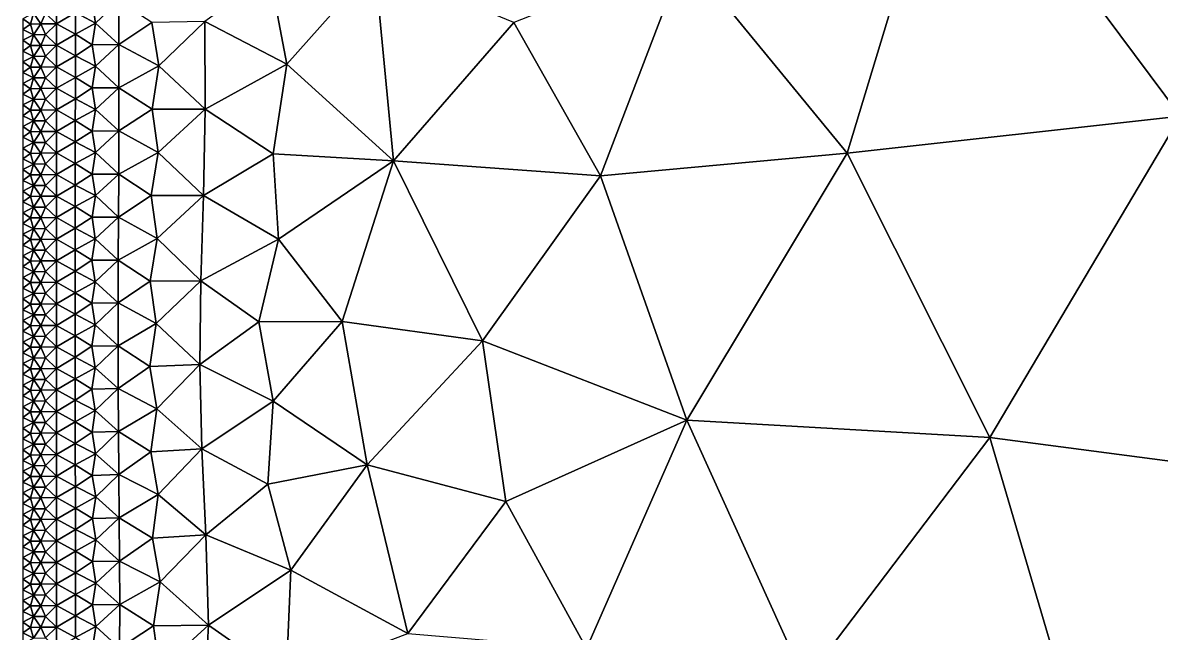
# Model space of a CAD drawing. Header units: metres. Extents: x 2 to 72, y -280 to 0.
# Drawn here: x 2 to 23.16, y -117.88 to -106.54 of the extents above; entities that cross this region are included whole.
import ezdxf

# ---------------------------------------------------------------- set-up
doc = ezdxf.new("R2010")
doc.units = ezdxf.units.M

msp = doc.modelspace()

# ---------------------------------------------------------------- linework, layer by layer
at = {"layer": 'layer', "color": 0}
for points in [[(23.5149, -108.27), (26.4795, -100.83), (19.2592, -102.561)], [(17.3252, -108.957), (19.2592, -102.561), (14.304, -105.281)], [(23.5149, -108.27), (19.2592, -102.561), (17.3252, -108.957)], [(12.7386, -109.379), (14.304, -105.281), (11.1282, -106.529)], [(17.3252, -108.957), (14.304, -105.281), (12.7386, -109.379)], [(6.59115, -105.636), (6.90581, -107.306), (8.54611, -105.464)], [(8.54611, -105.464), (6.90581, -107.306), (8.89212, -109.098)], [(8.89212, -109.098), (11.1282, -106.529), (8.54611, -105.464)], [(6.59115, -105.636), (5.38334, -106.509), (6.90581, -107.306)], [(2.62783, -106.152), (2.42465, -106.355), (2.6279, -106.552)], [(2.62783, -106.152), (2.6279, -106.552), (2.97706, -106.347)], [(3.29205, -106.142), (2.97706, -106.347), (3.35416, -106.542)], [(3.29205, -106.142), (3.35416, -106.542), (3.78673, -106.135)], [(3.78673, -106.135), (3.35416, -106.542), (3.78828, -106.939)], [(3.78673, -106.135), (3.78828, -106.939), (4.40116, -106.529)], [(2.19842, -106.358), (2, -106.461), (2.14636, -106.559)], [(2.19842, -106.358), (2.14636, -106.559), (2.33619, -106.557)], [(2.19842, -106.358), (2.33619, -106.557), (2.42465, -106.355)], [(2.42465, -106.355), (2.33619, -106.557), (2.6279, -106.552)], [(2.97706, -106.347), (2.6279, -106.552), (2.9772, -106.747)], [(2.97706, -106.347), (2.9772, -106.747), (3.35416, -106.542)], [(2, -106.461), (2, -106.661), (2.14636, -106.559)], [(2.14636, -106.559), (2, -106.661), (2.19843, -106.759)], [(2.14636, -106.559), (2.19843, -106.759), (2.33619, -106.557)], [(2.33619, -106.557), (2.19843, -106.759), (2.42468, -106.755)], [(2.33619, -106.557), (2.42468, -106.755), (2.6279, -106.552)], [(2.6279, -106.552), (2.42468, -106.755), (2.62794, -106.952)], [(2.6279, -106.552), (2.62794, -106.952), (2.9772, -106.747)], [(3.35416, -106.542), (2.9772, -106.747), (3.29263, -106.944)], [(3.35416, -106.542), (3.29263, -106.944), (3.78828, -106.939)], [(4.40116, -106.529), (3.78828, -106.939), (4.52631, -107.334)], [(4.40116, -106.529), (4.52631, -107.334), (5.38334, -106.509)], [(5.38334, -106.509), (4.52631, -107.334), (5.39156, -108.138)], [(5.38334, -106.509), (5.39156, -108.138), (6.90581, -107.306)], [(12.7386, -109.379), (11.1282, -106.529), (8.89212, -109.098)], [(2, -106.661), (2, -106.861), (2.19843, -106.759)], [(2.19843, -106.759), (2, -106.861), (2.14636, -106.96)], [(2.19843, -106.759), (2.14636, -106.96), (2.3362, -106.957)], [(2.19843, -106.759), (2.3362, -106.957), (2.42468, -106.755)], [(2.42468, -106.755), (2.3362, -106.957), (2.62794, -106.952)], [(2.9772, -106.747), (2.62794, -106.952), (2.97728, -107.148)], [(2.9772, -106.747), (2.97728, -107.148), (3.29263, -106.944)], [(2, -106.861), (2, -107.062), (2.14636, -106.96)], [(2.14636, -106.96), (2, -107.062), (2.19843, -107.159)], [(2, -107.062), (2, -107.262), (2.19843, -107.159)], [(2.14636, -106.96), (2.19843, -107.159), (2.3362, -106.957)], [(2.3362, -106.957), (2.19843, -107.159), (2.42469, -107.156)], [(2.3362, -106.957), (2.42469, -107.156), (2.62794, -106.952)], [(2.62794, -106.952), (2.42469, -107.156), (2.62795, -107.353)], [(2.62794, -106.952), (2.62795, -107.353), (2.97728, -107.148)], [(3.29263, -106.944), (2.97728, -107.148), (3.35454, -107.344)], [(3.29263, -106.944), (3.35454, -107.344), (3.78828, -106.939)], [(3.78828, -106.939), (3.35454, -107.344), (3.78844, -107.742)], [(3.78828, -106.939), (3.78844, -107.742), (4.52631, -107.334)], [(2.19843, -107.159), (2, -107.262), (2.14636, -107.36)], [(2, -107.262), (2, -107.462), (2.14636, -107.36)], [(2.19843, -107.159), (2.14636, -107.36), (2.33621, -107.357)], [(2.19843, -107.159), (2.33621, -107.357), (2.42469, -107.156)], [(2.42469, -107.156), (2.33621, -107.357), (2.62795, -107.353)], [(2.97728, -107.148), (2.62795, -107.353), (2.97726, -107.549)], [(2.97728, -107.148), (2.97726, -107.549), (3.35454, -107.344)], [(2.14636, -107.36), (2, -107.462), (2.19843, -107.559)], [(2, -107.462), (2, -107.662), (2.19843, -107.559)], [(2.14636, -107.36), (2.19843, -107.559), (2.33621, -107.357)], [(2.33621, -107.357), (2.19843, -107.559), (2.42468, -107.556)], [(2.33621, -107.357), (2.42468, -107.556), (2.62795, -107.353)], [(2.62795, -107.353), (2.42468, -107.556), (2.62791, -107.753)], [(2.62795, -107.353), (2.62791, -107.753), (2.97726, -107.549)], [(3.35454, -107.344), (2.97726, -107.549), (3.29261, -107.746)], [(3.35454, -107.344), (3.29261, -107.746), (3.78844, -107.742)], [(4.52631, -107.334), (3.78844, -107.742), (4.40282, -108.141)], [(4.52631, -107.334), (4.40282, -108.141), (5.39156, -108.138)], [(6.90581, -107.306), (5.39156, -108.138), (6.65593, -108.972)], [(6.90581, -107.306), (6.65593, -108.972), (8.89212, -109.098)], [(2.19843, -107.559), (2, -107.662), (2.14636, -107.76)], [(2, -107.662), (2, -107.862), (2.14636, -107.76)], [(2.19843, -107.559), (2.14636, -107.76), (2.33619, -107.758)], [(2.19843, -107.559), (2.33619, -107.758), (2.42468, -107.556)], [(2.42468, -107.556), (2.33619, -107.758), (2.62791, -107.753)], [(2.97726, -107.549), (2.62791, -107.753), (2.97713, -107.949)], [(2.97726, -107.549), (2.97713, -107.949), (3.29261, -107.746)], [(2.14636, -107.76), (2, -107.862), (2.19842, -107.96)], [(2, -107.862), (2, -108.062), (2.19842, -107.96)], [(2.14636, -107.76), (2.19842, -107.96), (2.33619, -107.758)], [(2.33619, -107.758), (2.19842, -107.96), (2.42465, -107.956)], [(2.33619, -107.758), (2.42465, -107.956), (2.62791, -107.753)], [(2.62791, -107.753), (2.42465, -107.956), (2.62782, -108.154)], [(2.62791, -107.753), (2.62782, -108.154), (2.97713, -107.949)], [(3.29261, -107.746), (2.97713, -107.949), (3.35408, -108.146)], [(3.29261, -107.746), (3.35408, -108.146), (3.78844, -107.742)], [(3.78844, -107.742), (3.35408, -108.146), (3.78671, -108.544)], [(3.78844, -107.742), (3.78671, -108.544), (4.40282, -108.141)], [(2.19842, -107.96), (2, -108.062), (2.14634, -108.161)], [(2, -108.062), (2, -108.263), (2.14634, -108.161)], [(2.19842, -107.96), (2.14634, -108.161), (2.33616, -108.158)], [(2.19842, -107.96), (2.33616, -108.158), (2.42465, -107.956)], [(2.42465, -107.956), (2.33616, -108.158), (2.62782, -108.154)], [(2.97713, -107.949), (2.62782, -108.154), (2.9769, -108.35)], [(2.97713, -107.949), (2.9769, -108.35), (3.35408, -108.146)], [(2.14634, -108.161), (2, -108.263), (2.19839, -108.36)], [(2, -108.263), (2, -108.463), (2.19839, -108.36)], [(2.14634, -108.161), (2.19839, -108.36), (2.33616, -108.158)], [(2.33616, -108.158), (2.19839, -108.36), (2.42459, -108.357)], [(2.33616, -108.158), (2.42459, -108.357), (2.62782, -108.154)], [(2.62782, -108.154), (2.42459, -108.357), (2.6277, -108.554)], [(2.62782, -108.154), (2.6277, -108.554), (2.9769, -108.35)], [(3.35408, -108.146), (2.9769, -108.35), (3.2918, -108.547)], [(3.35408, -108.146), (3.2918, -108.547), (3.78671, -108.544)], [(4.40282, -108.141), (3.78671, -108.544), (4.51932, -108.944)], [(4.40282, -108.141), (4.51932, -108.944), (5.39156, -108.138)], [(5.39156, -108.138), (4.51932, -108.944), (5.35884, -109.747)], [(5.39156, -108.138), (5.35884, -109.747), (6.65593, -108.972)], [(19.9718, -114.24), (23.5149, -108.27), (17.3252, -108.957)], [(26.6229, -115.114), (23.5149, -108.27), (19.9718, -114.24)], [(2.19839, -108.36), (2, -108.463), (2.14633, -108.561)], [(2, -108.463), (2, -108.663), (2.14633, -108.561)], [(2.19839, -108.36), (2.14633, -108.561), (2.33611, -108.558)], [(2.19839, -108.36), (2.33611, -108.558), (2.42459, -108.357)], [(2.42459, -108.357), (2.33611, -108.558), (2.6277, -108.554)], [(2.9769, -108.35), (2.6277, -108.554), (2.97655, -108.75)], [(2.9769, -108.35), (2.97655, -108.75), (3.2918, -108.547)], [(3.2918, -108.547), (2.97655, -108.75), (3.35273, -108.947)], [(3.2918, -108.547), (3.35273, -108.947), (3.78671, -108.544)], [(3.78671, -108.544), (3.35273, -108.947), (3.78332, -109.345)], [(3.78671, -108.544), (3.78332, -109.345), (4.51932, -108.944)], [(2.14633, -108.561), (2, -108.663), (2.19836, -108.76)], [(2, -108.663), (2, -108.863), (2.19836, -108.76)], [(2.19836, -108.76), (2, -108.863), (2.1463, -108.961)], [(2.19836, -108.76), (2.1463, -108.961), (2.33605, -108.959)], [(2.14633, -108.561), (2.19836, -108.76), (2.33611, -108.558)], [(2.33611, -108.558), (2.19836, -108.76), (2.42452, -108.757)], [(2.19836, -108.76), (2.33605, -108.959), (2.42452, -108.757)], [(2.42452, -108.757), (2.33605, -108.959), (2.62753, -108.954)], [(2.33611, -108.558), (2.42452, -108.757), (2.6277, -108.554)], [(2.6277, -108.554), (2.42452, -108.757), (2.62753, -108.954)], [(2.6277, -108.554), (2.62753, -108.954), (2.97655, -108.75)], [(2.97655, -108.75), (2.62753, -108.954), (2.97614, -109.15)], [(2.97655, -108.75), (2.97614, -109.15), (3.35273, -108.947)], [(2, -108.863), (2, -109.063), (2.1463, -108.961)], [(2.1463, -108.961), (2, -109.063), (2.19833, -109.161)], [(2.1463, -108.961), (2.19833, -109.161), (2.33605, -108.959)], [(2.33605, -108.959), (2.19833, -109.161), (2.42443, -109.157)], [(2.33605, -108.959), (2.42443, -109.157), (2.62753, -108.954)], [(2.62753, -108.954), (2.42443, -109.157), (2.62733, -109.355)], [(2.62753, -108.954), (2.62733, -109.355), (2.97614, -109.15)], [(3.35273, -108.947), (2.97614, -109.15), (3.2903, -109.348)], [(3.35273, -108.947), (3.2903, -109.348), (3.78332, -109.345)], [(4.51932, -108.944), (3.78332, -109.345), (4.38875, -109.745)], [(4.51932, -108.944), (4.38875, -109.745), (5.35884, -109.747)], [(6.65593, -108.972), (5.35884, -109.747), (6.75541, -110.555)], [(6.65593, -108.972), (6.75541, -110.555), (8.89212, -109.098)], [(14.3444, -113.919), (17.3252, -108.957), (12.7386, -109.379)], [(19.9718, -114.24), (17.3252, -108.957), (14.3444, -113.919)], [(2, -109.063), (2, -109.263), (2.19833, -109.161)], [(2.19833, -109.161), (2, -109.263), (2.14628, -109.362)], [(2.19833, -109.161), (2.14628, -109.362), (2.33598, -109.359)], [(2.19833, -109.161), (2.33598, -109.359), (2.42443, -109.157)], [(2.42443, -109.157), (2.33598, -109.359), (2.62733, -109.355)], [(2.97614, -109.15), (2.62733, -109.355), (2.97563, -109.551)], [(2.97614, -109.15), (2.97563, -109.551), (3.2903, -109.348)], [(8.89212, -109.098), (6.75541, -110.555), (7.93895, -112.087)], [(10.5417, -112.444), (8.89212, -109.098), (7.93895, -112.087)], [(10.5417, -112.444), (12.7386, -109.379), (8.89212, -109.098)], [(2, -109.263), (2, -109.464), (2.14628, -109.362)], [(2.14628, -109.362), (2, -109.464), (2.19828, -109.561)], [(2.14628, -109.362), (2.19828, -109.561), (2.33598, -109.359)], [(2.33598, -109.359), (2.19828, -109.561), (2.42433, -109.558)], [(2.33598, -109.359), (2.42433, -109.558), (2.62733, -109.355)], [(2.62733, -109.355), (2.42433, -109.558), (2.62711, -109.755)], [(2.62733, -109.355), (2.62711, -109.755), (2.97563, -109.551)], [(3.2903, -109.348), (2.97563, -109.551), (3.35066, -109.747)], [(3.2903, -109.348), (3.35066, -109.747), (3.78332, -109.345)], [(3.78332, -109.345), (3.35066, -109.747), (3.77859, -110.145)], [(3.78332, -109.345), (3.77859, -110.145), (4.38875, -109.745)], [(14.3444, -113.919), (12.7386, -109.379), (10.5417, -112.444)], [(2, -109.464), (2, -109.664), (2.19828, -109.561)], [(2.19828, -109.561), (2, -109.664), (2.14625, -109.762)], [(2.19828, -109.561), (2.14625, -109.762), (2.3359, -109.759)], [(2.19828, -109.561), (2.3359, -109.759), (2.42433, -109.558)], [(2.42433, -109.558), (2.3359, -109.759), (2.62711, -109.755)], [(2.97563, -109.551), (2.62711, -109.755), (2.97511, -109.951)], [(2.97563, -109.551), (2.97511, -109.951), (3.35066, -109.747)], [(2, -109.664), (2, -109.864), (2.14625, -109.762)], [(2.14625, -109.762), (2, -109.864), (2.19824, -109.961)], [(2.14625, -109.762), (2.19824, -109.961), (2.3359, -109.759)], [(2.3359, -109.759), (2.19824, -109.961), (2.42422, -109.958)], [(2.3359, -109.759), (2.42422, -109.958), (2.62711, -109.755)], [(2.62711, -109.755), (2.42422, -109.958), (2.62689, -110.155)], [(2.62711, -109.755), (2.62689, -110.155), (2.97511, -109.951)], [(3.35066, -109.747), (2.97511, -109.951), (3.28835, -110.148)], [(3.35066, -109.747), (3.28835, -110.148), (3.77859, -110.145)], [(4.38875, -109.745), (3.77859, -110.145), (4.49773, -110.541)], [(4.38875, -109.745), (4.49773, -110.541), (5.35884, -109.747)], [(5.35884, -109.747), (4.49773, -110.541), (5.30721, -111.327)], [(5.35884, -109.747), (5.30721, -111.327), (6.75541, -110.555)], [(2, -109.864), (2, -110.064), (2.19824, -109.961)], [(2.19824, -109.961), (2, -110.064), (2.14622, -110.162)], [(2.19824, -109.961), (2.14622, -110.162), (2.33581, -110.159)], [(2.19824, -109.961), (2.33581, -110.159), (2.42422, -109.958)], [(2.42422, -109.958), (2.33581, -110.159), (2.62689, -110.155)], [(2.97511, -109.951), (2.62689, -110.155), (2.97456, -110.351)], [(2.97511, -109.951), (2.97456, -110.351), (3.28835, -110.148)], [(2, -110.064), (2, -110.264), (2.14622, -110.162)], [(2.14622, -110.162), (2, -110.264), (2.1982, -110.362)], [(2.14622, -110.162), (2.1982, -110.362), (2.33581, -110.159)], [(2.33581, -110.159), (2.1982, -110.362), (2.42412, -110.358)], [(2.33581, -110.159), (2.42412, -110.358), (2.62689, -110.155)], [(2.62689, -110.155), (2.42412, -110.358), (2.62668, -110.555)], [(2.62689, -110.155), (2.62668, -110.555), (2.97456, -110.351)], [(3.28835, -110.148), (2.97456, -110.351), (3.34839, -110.547)], [(3.28835, -110.148), (3.34839, -110.547), (3.77859, -110.145)], [(3.77859, -110.145), (3.34839, -110.547), (3.77418, -110.943)], [(3.77859, -110.145), (3.77418, -110.943), (4.49773, -110.541)], [(2, -110.264), (2, -110.464), (2.1982, -110.362)], [(2.1982, -110.362), (2, -110.464), (2.14619, -110.562)], [(2.1982, -110.362), (2.14619, -110.562), (2.33574, -110.56)], [(2.1982, -110.362), (2.33574, -110.56), (2.42412, -110.358)], [(2.42412, -110.358), (2.33574, -110.56), (2.62668, -110.555)], [(2.97456, -110.351), (2.62668, -110.555), (2.9741, -110.751)], [(2.97456, -110.351), (2.9741, -110.751), (3.34839, -110.547)], [(2, -110.464), (2, -110.665), (2.14619, -110.562)], [(2.14619, -110.562), (2, -110.665), (2.19816, -110.762)], [(2, -110.665), (2, -110.865), (2.19816, -110.762)], [(2.14619, -110.562), (2.19816, -110.762), (2.33574, -110.56)], [(2.33574, -110.56), (2.19816, -110.762), (2.42402, -110.759)], [(2.33574, -110.56), (2.42402, -110.759), (2.62668, -110.555)], [(2.62668, -110.555), (2.42402, -110.759), (2.6265, -110.956)], [(2.62668, -110.555), (2.6265, -110.956), (2.9741, -110.751)], [(3.34839, -110.547), (2.9741, -110.751), (3.28655, -110.947)], [(3.34839, -110.547), (3.28655, -110.947), (3.77418, -110.943)], [(4.49773, -110.541), (3.77418, -110.943), (4.36893, -111.336)], [(4.49773, -110.541), (4.36893, -111.336), (5.30721, -111.327)], [(6.75541, -110.555), (5.30721, -111.327), (6.38924, -112.088)], [(6.75541, -110.555), (6.38924, -112.088), (7.93895, -112.087)], [(2.19816, -110.762), (2, -110.865), (2.14617, -110.963)], [(2, -110.865), (2, -111.065), (2.14617, -110.963)], [(2.19816, -110.762), (2.14617, -110.963), (2.33567, -110.96)], [(2.19816, -110.762), (2.33567, -110.96), (2.42402, -110.759)], [(2.42402, -110.759), (2.33567, -110.96), (2.6265, -110.956)], [(2.9741, -110.751), (2.6265, -110.956), (2.97367, -111.151)], [(2.9741, -110.751), (2.97367, -111.151), (3.28655, -110.947)], [(2.14617, -110.963), (2, -111.065), (2.19813, -111.162)], [(2, -111.065), (2, -111.265), (2.19813, -111.162)], [(2.14617, -110.963), (2.19813, -111.162), (2.33567, -110.96)], [(2.33567, -110.96), (2.19813, -111.162), (2.42395, -111.159)], [(2.33567, -110.96), (2.42395, -111.159), (2.6265, -110.956)], [(2.6265, -110.956), (2.42395, -111.159), (2.62636, -111.356)], [(2.6265, -110.956), (2.62636, -111.356), (2.97367, -111.151)], [(3.28655, -110.947), (2.97367, -111.151), (3.34654, -111.346)], [(3.28655, -110.947), (3.34654, -111.346), (3.77418, -110.943)], [(3.77418, -110.943), (3.34654, -111.346), (3.7709, -111.74)], [(3.77418, -110.943), (3.7709, -111.74), (4.36893, -111.336)], [(2.19813, -111.162), (2, -111.265), (2.14615, -111.363)], [(2, -111.265), (2, -111.465), (2.14615, -111.363)], [(2.19813, -111.162), (2.14615, -111.363), (2.33563, -111.36)], [(2.19813, -111.162), (2.33563, -111.36), (2.42395, -111.159)], [(2.42395, -111.159), (2.33563, -111.36), (2.62636, -111.356)], [(2.97367, -111.151), (2.62636, -111.356), (2.97338, -111.551)], [(2.97367, -111.151), (2.97338, -111.551), (3.34654, -111.346)], [(2.14615, -111.363), (2, -111.465), (2.19811, -111.562)], [(2, -111.465), (2, -111.665), (2.19811, -111.562)], [(2.14615, -111.363), (2.19811, -111.562), (2.33563, -111.36)], [(2.33563, -111.36), (2.19811, -111.562), (2.4239, -111.559)], [(2.33563, -111.36), (2.4239, -111.559), (2.62636, -111.356)], [(2.62636, -111.356), (2.4239, -111.559), (2.62628, -111.756)], [(2.62636, -111.356), (2.62628, -111.756), (2.97338, -111.551)], [(3.34654, -111.346), (2.97338, -111.551), (3.28535, -111.746)], [(3.34654, -111.346), (3.28535, -111.746), (3.7709, -111.74)], [(4.36893, -111.336), (3.7709, -111.74), (4.4813, -112.125)], [(4.36893, -111.336), (4.4813, -112.125), (5.30721, -111.327)], [(5.30721, -111.327), (4.4813, -112.125), (5.29029, -112.885)], [(5.30721, -111.327), (5.29029, -112.885), (6.38924, -112.088)], [(2.19811, -111.562), (2, -111.665), (2.14615, -111.763)], [(2, -111.665), (2, -111.865), (2.14615, -111.763)], [(2.19811, -111.562), (2.14615, -111.763), (2.3356, -111.761)], [(2.19811, -111.562), (2.3356, -111.761), (2.4239, -111.559)], [(2.4239, -111.559), (2.3356, -111.761), (2.62628, -111.756)], [(2.97338, -111.551), (2.62628, -111.756), (2.9732, -111.95)], [(2.97338, -111.551), (2.9732, -111.95), (3.28535, -111.746)], [(2.14615, -111.763), (2, -111.865), (2.1981, -111.963)], [(2, -111.865), (2, -112.066), (2.1981, -111.963)], [(2.14615, -111.763), (2.1981, -111.963), (2.3356, -111.761)], [(2.3356, -111.761), (2.1981, -111.963), (2.42387, -111.959)], [(2.3356, -111.761), (2.42387, -111.959), (2.62628, -111.756)], [(2.62628, -111.756), (2.42387, -111.959), (2.62626, -112.156)], [(2.62628, -111.756), (2.62626, -112.156), (2.9732, -111.95)], [(3.28535, -111.746), (2.9732, -111.95), (3.34568, -112.144)], [(3.28535, -111.746), (3.34568, -112.144), (3.7709, -111.74)], [(3.7709, -111.74), (3.34568, -112.144), (3.77022, -112.536)], [(3.7709, -111.74), (3.77022, -112.536), (4.4813, -112.125)], [(2.1981, -111.963), (2, -112.066), (2.14615, -112.164)], [(2, -112.066), (2, -112.266), (2.14615, -112.164)], [(2.1981, -111.963), (2.14615, -112.164), (2.33559, -112.161)], [(2.1981, -111.963), (2.33559, -112.161), (2.42387, -111.959)], [(2.42387, -111.959), (2.33559, -112.161), (2.62626, -112.156)], [(2.9732, -111.95), (2.62626, -112.156), (2.97321, -112.35)], [(2.9732, -111.95), (2.97321, -112.35), (3.34568, -112.144)], [(3.34568, -112.144), (2.97321, -112.35), (3.28526, -112.545)], [(3.34568, -112.144), (3.28526, -112.545), (3.77022, -112.536)], [(4.4813, -112.125), (3.77022, -112.536), (4.36423, -112.918)], [(4.4813, -112.125), (4.36423, -112.918), (5.29029, -112.885)], [(6.38924, -112.088), (5.29029, -112.885), (6.65297, -113.563)], [(6.38924, -112.088), (6.65297, -113.563), (7.93895, -112.087)], [(7.93895, -112.087), (6.65297, -113.563), (8.40361, -114.745)], [(8.40361, -114.745), (10.5417, -112.444), (7.93895, -112.087)], [(2.14615, -112.164), (2, -112.266), (2.1981, -112.363)], [(2, -112.266), (2, -112.466), (2.1981, -112.363)], [(2.14615, -112.164), (2.1981, -112.363), (2.33559, -112.161)], [(2.33559, -112.161), (2.1981, -112.363), (2.42389, -112.359)], [(2.33559, -112.161), (2.42389, -112.359), (2.62626, -112.156)], [(2.62626, -112.156), (2.42389, -112.359), (2.62631, -112.556)], [(2.62626, -112.156), (2.62631, -112.556), (2.97321, -112.35)], [(2.97321, -112.35), (2.62631, -112.556), (2.97339, -112.75)], [(2.97321, -112.35), (2.97339, -112.75), (3.28526, -112.545)], [(2.1981, -112.363), (2, -112.466), (2.14616, -112.564)], [(2, -112.466), (2, -112.666), (2.14616, -112.564)], [(2.14616, -112.564), (2, -112.666), (2.19812, -112.763)], [(2.1981, -112.363), (2.14616, -112.564), (2.33562, -112.561)], [(2.14616, -112.564), (2.19812, -112.763), (2.33562, -112.561)], [(2.1981, -112.363), (2.33562, -112.561), (2.42389, -112.359)], [(2.33562, -112.561), (2.19812, -112.763), (2.42393, -112.76)], [(2.42389, -112.359), (2.33562, -112.561), (2.62631, -112.556)], [(2.33562, -112.561), (2.42393, -112.76), (2.62631, -112.556)], [(2.62631, -112.556), (2.42393, -112.76), (2.62644, -112.956)], [(2.62631, -112.556), (2.62644, -112.956), (2.97339, -112.75)], [(3.28526, -112.545), (2.97339, -112.75), (3.34622, -112.943)], [(3.28526, -112.545), (3.34622, -112.943), (3.77022, -112.536)], [(3.77022, -112.536), (3.34622, -112.943), (3.77239, -113.332)], [(3.77022, -112.536), (3.77239, -113.332), (4.36423, -112.918)], [(10.9787, -115.428), (10.5417, -112.444), (8.40361, -114.745)], [(10.9787, -115.428), (14.3444, -113.919), (10.5417, -112.444)], [(2, -112.666), (2, -112.866), (2.19812, -112.763)], [(2.19812, -112.763), (2, -112.866), (2.14617, -112.964)], [(2.19812, -112.763), (2.14617, -112.964), (2.33566, -112.961)], [(2.19812, -112.763), (2.33566, -112.961), (2.42393, -112.76)], [(2.42393, -112.76), (2.33566, -112.961), (2.62644, -112.956)], [(2.97339, -112.75), (2.62644, -112.956), (2.97372, -113.15)], [(2.97339, -112.75), (2.97372, -113.15), (3.34622, -112.943)], [(2, -112.866), (2, -113.066), (2.14617, -112.964)], [(2.14617, -112.964), (2, -113.066), (2.19816, -113.164)], [(2.14617, -112.964), (2.19816, -113.164), (2.33566, -112.961)], [(2.33566, -112.961), (2.19816, -113.164), (2.42401, -113.16)], [(2.33566, -112.961), (2.42401, -113.16), (2.62644, -112.956)], [(2.62644, -112.956), (2.42401, -113.16), (2.62663, -113.356)], [(2.62644, -112.956), (2.62663, -113.356), (2.97372, -113.15)], [(3.34622, -112.943), (2.97372, -113.15), (3.28639, -113.343)], [(3.34622, -112.943), (3.28639, -113.343), (3.77239, -113.332)], [(4.36423, -112.918), (3.77239, -113.332), (4.48898, -113.705)], [(4.36423, -112.918), (4.48898, -113.705), (5.29029, -112.885)], [(5.29029, -112.885), (4.48898, -113.705), (5.32995, -114.448)], [(5.29029, -112.885), (5.32995, -114.448), (6.65297, -113.563)], [(2, -113.066), (2, -113.267), (2.19816, -113.164)], [(2.19816, -113.164), (2, -113.267), (2.1462, -113.365)], [(2.19816, -113.164), (2.1462, -113.365), (2.33574, -113.361)], [(2.19816, -113.164), (2.33574, -113.361), (2.42401, -113.16)], [(2.42401, -113.16), (2.33574, -113.361), (2.62663, -113.356)], [(2.97372, -113.15), (2.62663, -113.356), (2.97423, -113.549)], [(2.97372, -113.15), (2.97423, -113.549), (3.28639, -113.343)], [(2, -113.267), (2, -113.467), (2.1462, -113.365)], [(2.1462, -113.365), (2, -113.467), (2.19821, -113.564)], [(2.1462, -113.365), (2.19821, -113.564), (2.33574, -113.361)], [(2.33574, -113.361), (2.19821, -113.564), (2.42412, -113.56)], [(2.33574, -113.361), (2.42412, -113.56), (2.62663, -113.356)], [(2.62663, -113.356), (2.42412, -113.56), (2.62688, -113.756)], [(2.62663, -113.356), (2.62688, -113.756), (2.97423, -113.549)], [(3.28639, -113.343), (2.97423, -113.549), (3.34815, -113.741)], [(3.28639, -113.343), (3.34815, -113.741), (3.77239, -113.332)], [(3.77239, -113.332), (3.34815, -113.741), (3.77719, -114.129)], [(3.77239, -113.332), (3.77719, -114.129), (4.48898, -113.705)], [(2, -113.467), (2, -113.667), (2.19821, -113.564)], [(2.19821, -113.564), (2, -113.667), (2.14624, -113.765)], [(2.19821, -113.564), (2.14624, -113.765), (2.33583, -113.762)], [(2.19821, -113.564), (2.33583, -113.762), (2.42412, -113.56)], [(2.42412, -113.56), (2.33583, -113.762), (2.62688, -113.756)], [(2.97423, -113.549), (2.62688, -113.756), (2.97486, -113.949)], [(2.97423, -113.549), (2.97486, -113.949), (3.34815, -113.741)], [(6.65297, -113.563), (5.32995, -114.448), (6.55572, -115.106)], [(6.65297, -113.563), (6.55572, -115.106), (8.40361, -114.745)], [(2, -113.667), (2, -113.867), (2.14624, -113.765)], [(2.14624, -113.765), (2, -113.867), (2.19826, -113.964)], [(2.14624, -113.765), (2.19826, -113.964), (2.33583, -113.762)], [(2.33583, -113.762), (2.19826, -113.964), (2.42427, -113.96)], [(2.33583, -113.762), (2.42427, -113.96), (2.62688, -113.756)], [(2.62688, -113.756), (2.42427, -113.96), (2.62719, -114.156)], [(2.62688, -113.756), (2.62719, -114.156), (2.97486, -113.949)], [(3.34815, -113.741), (2.97486, -113.949), (3.28862, -114.143)], [(3.34815, -113.741), (3.28862, -114.143), (3.77719, -114.129)], [(4.48898, -113.705), (3.77719, -114.129), (4.38307, -114.504)], [(4.48898, -113.705), (4.38307, -114.504), (5.32995, -114.448)], [(2, -113.867), (2, -114.067), (2.19826, -113.964)], [(2.19826, -113.964), (2, -114.067), (2.14628, -114.165)], [(2.19826, -113.964), (2.14628, -114.165), (2.33595, -114.162)], [(2.19826, -113.964), (2.33595, -114.162), (2.42427, -113.96)], [(2.42427, -113.96), (2.33595, -114.162), (2.62719, -114.156)], [(2.97486, -113.949), (2.62719, -114.156), (2.97566, -114.349)], [(2.97486, -113.949), (2.97566, -114.349), (3.28862, -114.143)], [(12.4797, -118.159), (14.3444, -113.919), (10.9787, -115.428)], [(16.5391, -118.769), (14.3444, -113.919), (12.4797, -118.159)], [(16.5391, -118.769), (19.9718, -114.24), (14.3444, -113.919)], [(2, -114.067), (2, -114.267), (2.14628, -114.165)], [(2.14628, -114.165), (2, -114.267), (2.19833, -114.364)], [(2.14628, -114.165), (2.19833, -114.364), (2.33595, -114.162)], [(2.33595, -114.162), (2.19833, -114.364), (2.42443, -114.361)], [(2.33595, -114.162), (2.42443, -114.361), (2.62719, -114.156)], [(2.62719, -114.156), (2.42443, -114.361), (2.62755, -114.557)], [(2.62719, -114.156), (2.62755, -114.557), (2.97566, -114.349)], [(3.28862, -114.143), (2.97566, -114.349), (3.35127, -114.541)], [(3.28862, -114.143), (3.35127, -114.541), (3.77719, -114.129)], [(3.77719, -114.129), (3.35127, -114.541), (3.78425, -114.928)], [(3.77719, -114.129), (3.78425, -114.928), (4.38307, -114.504)], [(21.7594, -120.3), (19.9718, -114.24), (16.5391, -118.769)], [(21.7594, -120.3), (26.6229, -115.114), (19.9718, -114.24)], [(2, -114.267), (2, -114.468), (2.19833, -114.364)], [(2.19833, -114.364), (2, -114.468), (2.14633, -114.565)], [(2, -114.468), (2, -114.668), (2.14633, -114.565)], [(2.19833, -114.364), (2.14633, -114.565), (2.33608, -114.562)], [(2.19833, -114.364), (2.33608, -114.562), (2.42443, -114.361)], [(2.42443, -114.361), (2.33608, -114.562), (2.62755, -114.557)], [(2.97566, -114.349), (2.62755, -114.557), (2.97649, -114.75)], [(2.97566, -114.349), (2.97649, -114.75), (3.35127, -114.541)], [(4.38307, -114.504), (4.51938, -115.296), (5.32995, -114.448)], [(5.32995, -114.448), (4.51938, -115.296), (5.40187, -116.048)], [(5.32995, -114.448), (5.40187, -116.048), (6.55572, -115.106)], [(2.14633, -114.565), (2, -114.668), (2.19841, -114.765)], [(2, -114.668), (2, -114.868), (2.19841, -114.765)], [(2.14633, -114.565), (2.19841, -114.765), (2.33608, -114.562)], [(2.33608, -114.562), (2.19841, -114.765), (2.42461, -114.761)], [(2.33608, -114.562), (2.42461, -114.761), (2.62755, -114.557)], [(2.62755, -114.557), (2.42461, -114.761), (2.62793, -114.957)], [(2.62755, -114.557), (2.62793, -114.957), (2.97649, -114.75)], [(3.35127, -114.541), (2.97649, -114.75), (3.29171, -114.943)], [(3.35127, -114.541), (3.29171, -114.943), (3.78425, -114.928)], [(4.38307, -114.504), (3.78425, -114.928), (4.51938, -115.296)], [(2.19841, -114.765), (2, -114.868), (2.14638, -114.966)], [(2, -114.868), (2, -115.068), (2.14638, -114.966)], [(2.19841, -114.765), (2.14638, -114.966), (2.33622, -114.963)], [(2.19841, -114.765), (2.33622, -114.963), (2.42461, -114.761)], [(2.42461, -114.761), (2.33622, -114.963), (2.62793, -114.957)], [(2.97649, -114.75), (2.62793, -114.957), (2.97743, -115.15)], [(2.97649, -114.75), (2.97743, -115.15), (3.29171, -114.943)], [(6.55572, -115.106), (6.97981, -116.707), (8.40361, -114.745)], [(8.40361, -114.745), (6.97981, -116.707), (9.15846, -117.881)], [(9.15846, -117.881), (10.9787, -115.428), (8.40361, -114.745)], [(2.14638, -114.966), (2, -115.068), (2.19849, -115.165)], [(2, -115.068), (2, -115.268), (2.19849, -115.165)], [(2.14638, -114.966), (2.19849, -115.165), (2.33622, -114.963)], [(2.33622, -114.963), (2.19849, -115.165), (2.4248, -115.161)], [(2.33622, -114.963), (2.4248, -115.161), (2.62793, -114.957)], [(2.62793, -114.957), (2.4248, -115.161), (2.62832, -115.357)], [(2.62793, -114.957), (2.62832, -115.357), (2.97743, -115.15)], [(3.29171, -114.943), (2.97743, -115.15), (3.35502, -115.341)], [(3.29171, -114.943), (3.35502, -115.341), (3.78425, -114.928)], [(3.78425, -114.928), (3.35502, -115.341), (3.79165, -115.729)], [(3.78425, -114.928), (3.79165, -115.729), (4.51938, -115.296)], [(6.55572, -115.106), (5.40187, -116.048), (6.97981, -116.707)], [(2.19849, -115.165), (2, -115.268), (2.14643, -115.366)], [(2, -115.268), (2, -115.468), (2.14643, -115.366)], [(2.19849, -115.165), (2.14643, -115.366), (2.33637, -115.363)], [(2.19849, -115.165), (2.33637, -115.363), (2.4248, -115.161)], [(2.4248, -115.161), (2.33637, -115.363), (2.62832, -115.357)], [(2.97743, -115.15), (2.62832, -115.357), (2.9783, -115.55)], [(2.97743, -115.15), (2.9783, -115.55), (3.35502, -115.341)], [(4.51938, -115.296), (3.79165, -115.729), (4.41417, -116.108)], [(4.51938, -115.296), (4.41417, -116.108), (5.40187, -116.048)], [(27.6144, -121.9), (26.6229, -115.114), (21.7594, -120.3)], [(2.14643, -115.366), (2, -115.468), (2.19857, -115.565)], [(2, -115.468), (2, -115.669), (2.19857, -115.565)], [(2.14643, -115.366), (2.19857, -115.565), (2.33637, -115.363)], [(2.33637, -115.363), (2.19857, -115.565), (2.42499, -115.562)], [(2.33637, -115.363), (2.42499, -115.562), (2.62832, -115.357)], [(2.62832, -115.357), (2.42499, -115.562), (2.62869, -115.758)], [(2.62832, -115.357), (2.62869, -115.758), (2.9783, -115.55)], [(3.35502, -115.341), (2.9783, -115.55), (3.29495, -115.744)], [(3.35502, -115.341), (3.29495, -115.744), (3.79165, -115.729)], [(12.4797, -118.159), (10.9787, -115.428), (9.15846, -117.881)], [(2.19857, -115.565), (2, -115.669), (2.14648, -115.766)], [(2, -115.669), (2, -115.869), (2.14648, -115.766)], [(2.19857, -115.565), (2.14648, -115.766), (2.3365, -115.763)], [(2.19857, -115.565), (2.3365, -115.763), (2.42499, -115.562)], [(2.42499, -115.562), (2.3365, -115.763), (2.62869, -115.758)], [(2.9783, -115.55), (2.62869, -115.758), (2.97919, -115.951)], [(2.9783, -115.55), (2.97919, -115.951), (3.29495, -115.744)], [(3.29495, -115.744), (3.35862, -116.143), (3.79165, -115.729)], [(3.79165, -115.729), (3.35862, -116.143), (3.79841, -116.535)], [(3.79165, -115.729), (3.79841, -116.535), (4.41417, -116.108)], [(2.14648, -115.766), (2, -115.869), (2.19864, -115.966)], [(2, -115.869), (2, -116.069), (2.19864, -115.966)], [(2.14648, -115.766), (2.19864, -115.966), (2.3365, -115.763)], [(2.3365, -115.763), (2.19864, -115.966), (2.42517, -115.962)], [(2.3365, -115.763), (2.42517, -115.962), (2.62869, -115.758)], [(2.62869, -115.758), (2.42517, -115.962), (2.62902, -116.158)], [(2.62869, -115.758), (2.62902, -116.158), (2.97919, -115.951)], [(2.97919, -115.951), (2.62902, -116.158), (2.9799, -116.352)], [(3.29495, -115.744), (2.97919, -115.951), (3.35862, -116.143)], [(2.97919, -115.951), (2.9799, -116.352), (3.35862, -116.143)], [(2.19864, -115.966), (2, -116.069), (2.14652, -116.167)], [(2, -116.069), (2, -116.269), (2.14652, -116.167)], [(2.19864, -115.966), (2.14652, -116.167), (2.33663, -116.164)], [(2.14652, -116.167), (2.1987, -116.366), (2.33663, -116.164)], [(2.19864, -115.966), (2.33663, -116.164), (2.42517, -115.962)], [(2.33663, -116.164), (2.1987, -116.366), (2.42531, -116.362)], [(2.42517, -115.962), (2.33663, -116.164), (2.62902, -116.158)], [(2.33663, -116.164), (2.42531, -116.362), (2.62902, -116.158)], [(2.62902, -116.158), (2.42531, -116.362), (2.62928, -116.559)], [(2.62902, -116.158), (2.62928, -116.559), (2.9799, -116.352)], [(3.35862, -116.143), (2.9799, -116.352), (3.29771, -116.546)], [(3.35862, -116.143), (3.29771, -116.546), (3.79841, -116.535)], [(4.41417, -116.108), (3.79841, -116.535), (4.5507, -116.918)], [(4.41417, -116.108), (4.5507, -116.918), (5.40187, -116.048)], [(5.40187, -116.048), (4.5507, -116.918), (5.45263, -117.729)], [(5.40187, -116.048), (5.45263, -117.729), (6.97981, -116.707)], [(2.14652, -116.167), (2, -116.269), (2.1987, -116.366)], [(2, -116.269), (2, -116.469), (2.1987, -116.366)], [(2.1987, -116.366), (2, -116.469), (2.14655, -116.567)], [(2.1987, -116.366), (2.14655, -116.567), (2.33672, -116.564)], [(2.1987, -116.366), (2.33672, -116.564), (2.42531, -116.362)], [(2.42531, -116.362), (2.33672, -116.564), (2.62928, -116.559)], [(2.9799, -116.352), (2.62928, -116.559), (2.98047, -116.753)], [(2.9799, -116.352), (2.98047, -116.753), (3.29771, -116.546)], [(2, -116.469), (2, -116.669), (2.14655, -116.567)], [(2.14655, -116.567), (2, -116.669), (2.19874, -116.766)], [(2.14655, -116.567), (2.19874, -116.766), (2.33672, -116.564)], [(2.33672, -116.564), (2.19874, -116.766), (2.42541, -116.763)], [(2.33672, -116.564), (2.42541, -116.763), (2.62928, -116.559)], [(2.62928, -116.559), (2.42541, -116.763), (2.62944, -116.96)], [(2.62928, -116.559), (2.62944, -116.96), (2.98047, -116.753)], [(3.29771, -116.546), (2.98047, -116.753), (3.36105, -116.947)], [(3.29771, -116.546), (3.36105, -116.947), (3.79841, -116.535)], [(3.79841, -116.535), (3.36105, -116.947), (3.80149, -117.342)], [(3.79841, -116.535), (3.80149, -117.342), (4.5507, -116.918)], [(2, -116.669), (2, -116.869), (2.19874, -116.766)], [(2.19874, -116.766), (2, -116.869), (2.14657, -116.967)], [(2.19874, -116.766), (2.14657, -116.967), (2.33678, -116.965)], [(2.19874, -116.766), (2.33678, -116.965), (2.42541, -116.763)], [(2.42541, -116.763), (2.33678, -116.965), (2.62944, -116.96)], [(2.98047, -116.753), (2.62944, -116.96), (2.98072, -117.154)], [(2.98047, -116.753), (2.98072, -117.154), (3.36105, -116.947)], [(6.97981, -116.707), (5.45263, -117.729), (6.89444, -118.735)], [(6.97981, -116.707), (6.89444, -118.735), (9.15846, -117.881)], [(2, -116.869), (2, -117.07), (2.14657, -116.967)], [(2.14657, -116.967), (2, -117.07), (2.19875, -117.167)], [(2.14657, -116.967), (2.19875, -117.167), (2.33678, -116.965)], [(2.33678, -116.965), (2.19875, -117.167), (2.42545, -117.163)], [(2.33678, -116.965), (2.42545, -117.163), (2.62944, -116.96)], [(2.62944, -116.96), (2.42545, -117.163), (2.62946, -117.36)], [(2.62944, -116.96), (2.62946, -117.36), (2.98072, -117.154)], [(3.36105, -116.947), (2.98072, -117.154), (3.29881, -117.35)], [(3.36105, -116.947), (3.29881, -117.35), (3.80149, -117.342)], [(4.5507, -116.918), (3.80149, -117.342), (4.42989, -117.74)], [(4.5507, -116.918), (4.42989, -117.74), (5.45263, -117.729)], [(2, -117.07), (2, -117.27), (2.19875, -117.167)], [(2.19875, -117.167), (2, -117.27), (2.14657, -117.368)], [(2.19875, -117.167), (2.14657, -117.368), (2.33678, -117.365)], [(2.19875, -117.167), (2.33678, -117.365), (2.42545, -117.163)], [(2.42545, -117.163), (2.33678, -117.365), (2.62946, -117.36)], [(2.98072, -117.154), (2.62946, -117.36), (2.98066, -117.555)], [(2.98072, -117.154), (2.98066, -117.555), (3.29881, -117.35)], [(2, -117.27), (2, -117.47), (2.14657, -117.368)], [(2.14657, -117.368), (2, -117.47), (2.19874, -117.567)], [(2.14657, -117.368), (2.19874, -117.567), (2.33678, -117.365)], [(2.33678, -117.365), (2.19874, -117.567), (2.42542, -117.564)], [(2.33678, -117.365), (2.42542, -117.564), (2.62946, -117.36)], [(2.62946, -117.36), (2.42542, -117.564), (2.62934, -117.761)], [(2.62946, -117.36), (2.62934, -117.761), (2.98066, -117.555)], [(3.29881, -117.35), (2.98066, -117.555), (3.36099, -117.751)], [(3.29881, -117.35), (3.36099, -117.751), (3.80149, -117.342)], [(3.80149, -117.342), (3.36099, -117.751), (3.79879, -118.151)], [(3.80149, -117.342), (3.79879, -118.151), (4.42989, -117.74)], [(2, -117.47), (2, -117.67), (2.19874, -117.567)], [(2.19874, -117.567), (2, -117.67), (2.14655, -117.768)], [(2.19874, -117.567), (2.14655, -117.768), (2.33673, -117.765)], [(2.19874, -117.567), (2.33673, -117.765), (2.42542, -117.564)], [(2.42542, -117.564), (2.33673, -117.765), (2.62934, -117.761)], [(2.98066, -117.555), (2.62934, -117.761), (2.98026, -117.957)], [(2.98066, -117.555), (2.98026, -117.957), (3.36099, -117.751)], [(2, -117.67), (2, -117.87), (2.14655, -117.768)], [(2.14655, -117.768), (2, -117.87), (2.1987, -117.968)], [(2.14655, -117.768), (2.1987, -117.968), (2.33673, -117.765)], [(2.33673, -117.765), (2.1987, -117.968), (2.42533, -117.964)], [(2.33673, -117.765), (2.42533, -117.964), (2.62934, -117.761)], [(2.62934, -117.761), (2.42533, -117.964), (2.62908, -118.162)], [(2.62934, -117.761), (2.62908, -118.162), (2.98026, -117.957)], [(3.36099, -117.751), (2.98026, -117.957), (3.29747, -118.154)], [(3.36099, -117.751), (3.29747, -118.154), (3.79879, -118.151)], [(4.42989, -117.74), (3.79879, -118.151), (4.53986, -118.556)], [(4.42989, -117.74), (4.53986, -118.556), (5.45263, -117.729)], [(5.45263, -117.729), (4.53986, -118.556), (5.36172, -119.397)], [(5.45263, -117.729), (5.36172, -119.397), (6.89444, -118.735)], [(2, -117.87), (2, -118.07), (2.1987, -117.968)]]:
    msp.add_3dface(points, dxfattribs=at)

doc.saveas('drawing.dxf')
